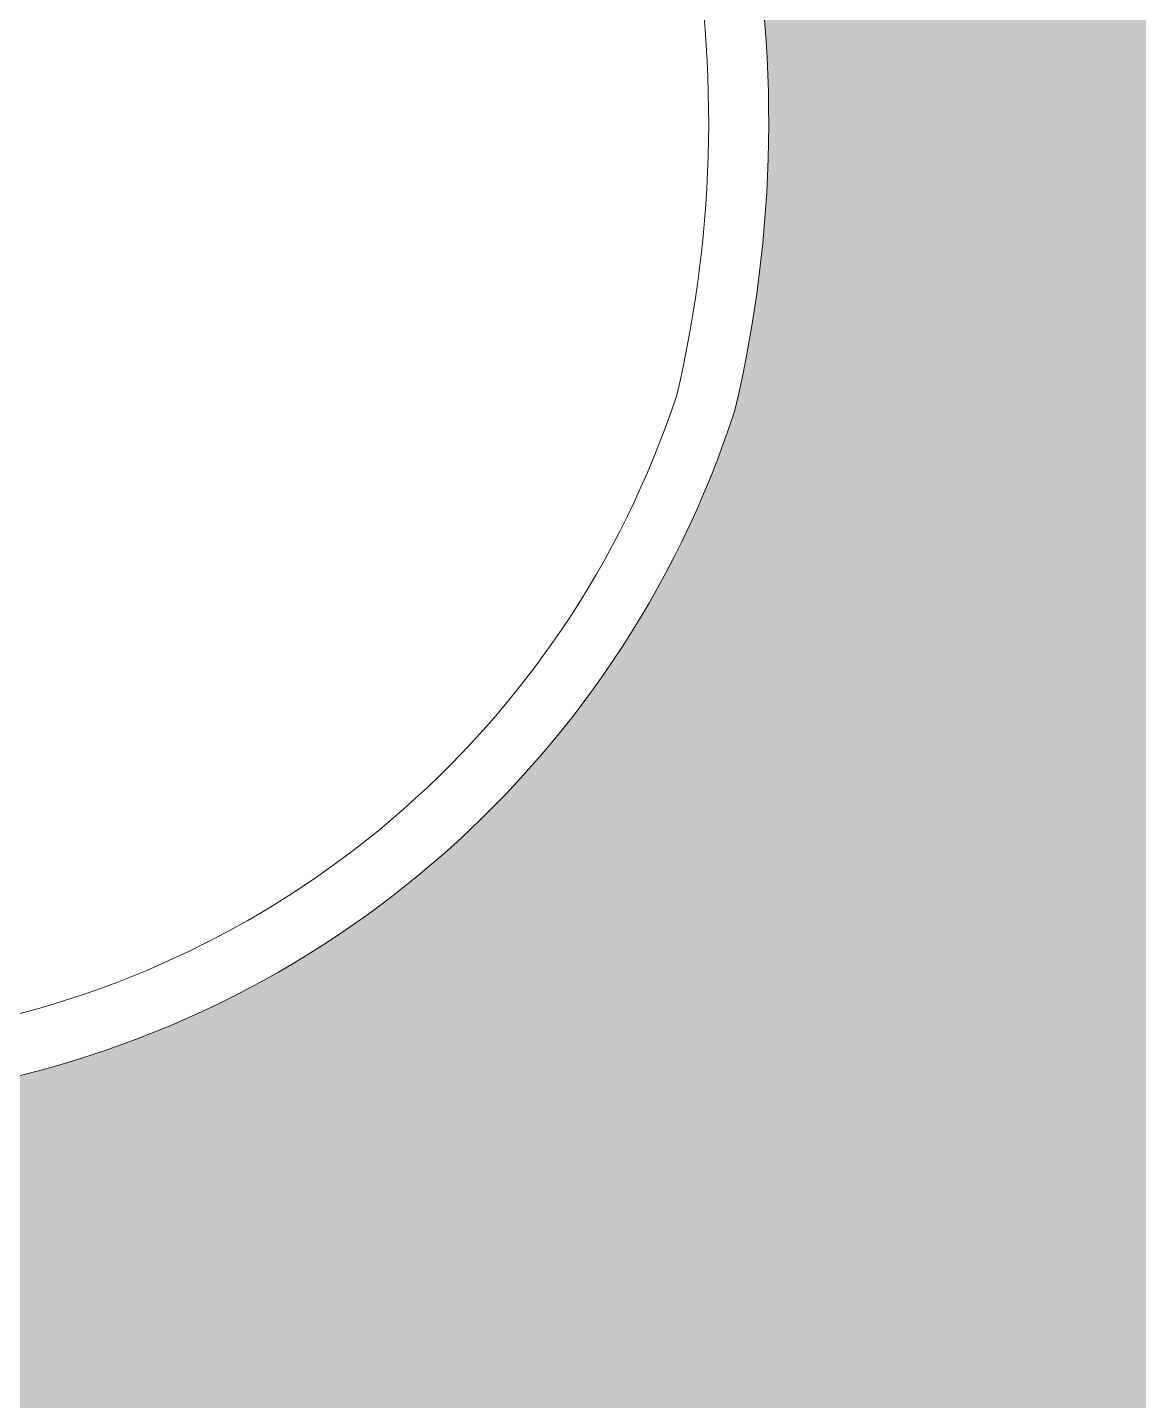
# Model space of a CAD drawing. Header units: metres. Extents: x 2 to 659295185, y -28 to 1124222152.
# Drawn here: x 655631.249 to 655634.026, y 1126432.372 to 1126435.805 of the extents above; entities that cross this region are included whole.
import ezdxf

# ---------------------------------------------------------------- set-up
doc = ezdxf.new("R2010")
doc.units = ezdxf.units.M
doc.header["$MEASUREMENT"] = 0
doc.linetypes.add('DASHDOT', pattern=[1, 0.5, -0.25, 0, -0.25])
doc.layers.add('CCSM_C1_CUERPO D.dwg 19-03-12$0$VEGETACIÓN', color=7, linetype='CONTINUOUS', true_color=0x428500)
doc.layers.add('LOCALES ASIGNADOS', color=41, linetype='DASHDOT', lineweight=0)
pattern_1 = [(329.308451238, (-1.74908, -4.25296), (0.0412171804, -0.54709132384), [0.05715, -0.62865]), (274.30845124, (-1.7491, -4.25296), (0.5485208358, 0.19704611346), [0.04572, -0.50292]), (19.75945124, (-1.74564, -4.29855), (0.5897357616, -0.35004758223), [0.04857, -0.53427]), (325.49265124, (-1.5987, -4.2283), (0.00707447526, -0.8229292713), [0.085725, -0.942975]), (15.94405124, (-1.5981, -4.2969), (0.8477022361, -0.58277140046), [0.072855, -0.801405]), (270.49245124, (-1.5987, -4.2283), (0.8477011195, -0.5827727124), [0.06858, -0.75438]), (300.308451238, (-1.62395, -4.30967), (-0.2291857787, -0.49847933902), [0.05715, -0.62865]), (245.30845124, (-1.62395, -4.30967), (0.57527698422, -0.09358776406), [0.04572, -0.50292]), (350.75985124, (-1.64305, -4.3512), (0.3460922171, -0.59206566832), [0.04857, -0.53427]), (316.808451238, (-1.74908, -4.25296), (0.251823560087, 0.031886379613), [0, -0.496824, 0, -0.51054, 0, -0.504825]), (286.808451238, (-1.74908, -4.25296), (0.32900826904, -0.149206878947), [0, -0.291084, 0, -0.485394, 0, -0.192405]), (246.808451238, (-1.77656, -4.08527), (0.048835163688, -0.40419522367), [0, -0.1905, 0, -0.59436, 0, -0.78867]), (236.808451238, (-1.7889, -4.01008), (0.14715442583, -0.426197633), [0, -0.24765, 0, -0.394716, 0, -0.56007])]

msp = doc.modelspace()

# ---------------------------------------------------------------- hatches: boundary and pattern name
at = {"layer": 'CCSM_C1_CUERPO D.dwg 19-03-12$0$VEGETACIÓN', "lineweight": 5}
h = msp.add_hatch(dxfattribs=at)
h.set_pattern_fill('AR-CONC', color=256, scale=0.003, style=0)
h.set_pattern_definition(pattern_1)
edge = h.paths.add_edge_path()
edge.add_line((655631.3766, 1126426.2662), (655636.7773, 1126427.4745))
edge.add_line((655636.7773, 1126427.4745), (655630.3748, 1126466.5361))
edge.add_line((655630.3748, 1126466.5361), (655624.8693, 1126465.9567))
edge.add_line((655624.8693, 1126465.9567), (655624.9113, 1126465.7006))
edge.add_line((655624.9113, 1126465.7006), (655624.8126, 1126465.6844))
edge.add_line((655624.8126, 1126465.6844), (655625.889, 1126459.1177))
edge.add_line((655625.889, 1126459.1177), (655626.4796, 1126459.2146))
edge.add_line((655626.4796, 1126459.2146), (655626.7999, 1126457.2365))
edge.add_line((655626.7999, 1126457.2365), (655626.2432, 1126457.1491))
edge.add_line((655626.2432, 1126457.1491), (655626.2521, 1126457.0651))
edge.add_arc((655622.7715, 1126448.7623), 9.0029, 1.64019, 67.2566, ccw=False)
edge.add_arc((655617.5094, 1126449.2351), 14.263, 323.00991, 359.13576, ccw=False)
edge.add_arc((655533.9247, 1126331.6339), 144.5887, 47.020585, 48.937825, ccw=False)
edge.add_arc((655629.9883, 1126435.569), 3.1137, -13.4544, 36.3556, ccw=False)
edge.add_arc((655630.6285, 1126435.623), 2.5117, 279.0348, 341.9454, ccw=False)
edge.add_line((655631.0229, 1126433.1424), (655630.1706, 1126433.0027))
edge.add_line((655630.1706, 1126433.0027), (655631.2409, 1126426.4732))
edge.add_line((655631.2409, 1126426.4732), (655631.3393, 1126426.4936))
edge.add_line((655631.3393, 1126426.4936), (655631.3766, 1126426.2662))
h = msp.add_hatch(dxfattribs=at)
h.set_pattern_fill('AR-CONC', color=256, scale=0.003, style=0)
h.set_pattern_definition(pattern_1)
edge = h.paths.add_edge_path()
edge.add_line((655631.3766, 1126426.2662), (655636.7773, 1126427.4745))
edge.add_line((655636.7773, 1126427.4745), (655630.3748, 1126466.5361))
edge.add_line((655630.3748, 1126466.5361), (655624.8693, 1126465.9567))
edge.add_line((655624.8693, 1126465.9567), (655624.9113, 1126465.7006))
edge.add_line((655624.9113, 1126465.7006), (655624.8126, 1126465.6844))
edge.add_line((655624.8126, 1126465.6844), (655625.889, 1126459.1177))
edge.add_line((655625.889, 1126459.1177), (655626.4796, 1126459.2146))
edge.add_line((655626.4796, 1126459.2146), (655626.7999, 1126457.2365))
edge.add_line((655626.7999, 1126457.2365), (655626.2432, 1126457.1491))
edge.add_line((655626.2432, 1126457.1491), (655626.2521, 1126457.0651))
edge.add_arc((655622.7715, 1126448.7623), 9.0029, 1.64019, 67.2566, ccw=False)
edge.add_arc((655617.5094, 1126449.2351), 14.263, 323.00991, 359.13576, ccw=False)
edge.add_arc((655533.9247, 1126331.6339), 144.5887, 47.020585, 48.937825, ccw=False)
edge.add_arc((655629.9883, 1126435.569), 3.1137, -13.4544, 36.3556, ccw=False)
edge.add_arc((655630.6285, 1126435.623), 2.5117, 279.0348, 341.9454, ccw=False)
edge.add_line((655631.0229, 1126433.1424), (655630.1706, 1126433.0027))
edge.add_line((655630.1706, 1126433.0027), (655631.2409, 1126426.4732))
edge.add_line((655631.2409, 1126426.4732), (655631.3393, 1126426.4936))
edge.add_line((655631.3393, 1126426.4936), (655631.3766, 1126426.2662))
at = {"layer": 'LOCALES ASIGNADOS'}
h = msp.add_hatch(color=256, dxfattribs=at)
edge = h.paths.add_edge_path()
edge.add_arc((219491.1056, 1054914.3756), 441878.9229, 9.308049718, 9.309563548, ccw=False)
edge.add_line((655551.8097, 1126384.9626), (655564.5398, 1126387.0492))
edge.add_line((655564.5398, 1126387.0492), (655562.5867, 1126398.9652))
edge.add_line((655562.5867, 1126398.9652), (655552.3922, 1126397.2942))
edge.add_line((655552.3922, 1126397.2942), (655552.4569, 1126396.8995))
edge.add_line((655552.4569, 1126396.8995), (655549.9212, 1126396.4839))

# ---------------------------------------------------------------- linework, layer by layer
at = {"layer": 'CCSM_C1_CUERPO D.dwg 19-03-12$0$VEGETACIÓN', "color": 7, "lineweight": 5}
for points in [[(655626.2521, 1126457.0651, -0.294394), (655631.7707, 1126449.02), (655631.7707, 1126449.02), (655631.7707, 1126449.02, -0.158947), (655628.9018, 1126440.6534, -0.008366), (655632.4959, 1126437.4148, -0.220825), (655633.0166, 1126434.8445, 1.010454), (655633.0166, 1126434.8445, -0.094884), (655633.0166, 1126434.8445, 0.173796), (655633.0166, 1126434.8445, 0.284516), (655633.0166, 1126434.8445, 3.152152), (655633.0166, 1126434.8445, -0.281608), (655631.0229, 1126433.1424), (655630.1706, 1126433.0027), (655631.2409, 1126426.4732), (655631.3393, 1126426.4936), (655631.3766, 1126426.2662), (655636.7773, 1126427.4745), (655630.3748, 1126466.5361)], [(655626.0971, 1126457.1045), (655626.1123, 1126456.9606, -0.29701), (655631.6207, 1126449.0189, -0.161426), (655628.6973, 1126440.6325, -0.008584), (655632.3833, 1126437.3147, -0.219067), (655632.8721, 1126434.8853, -0.280962), (655630.999, 1126433.2905), (655630.732, 1126433.2467)]]:
    msp.add_lwpolyline(points, format="xyb", dxfattribs=at)

doc.saveas('drawing.dxf')
